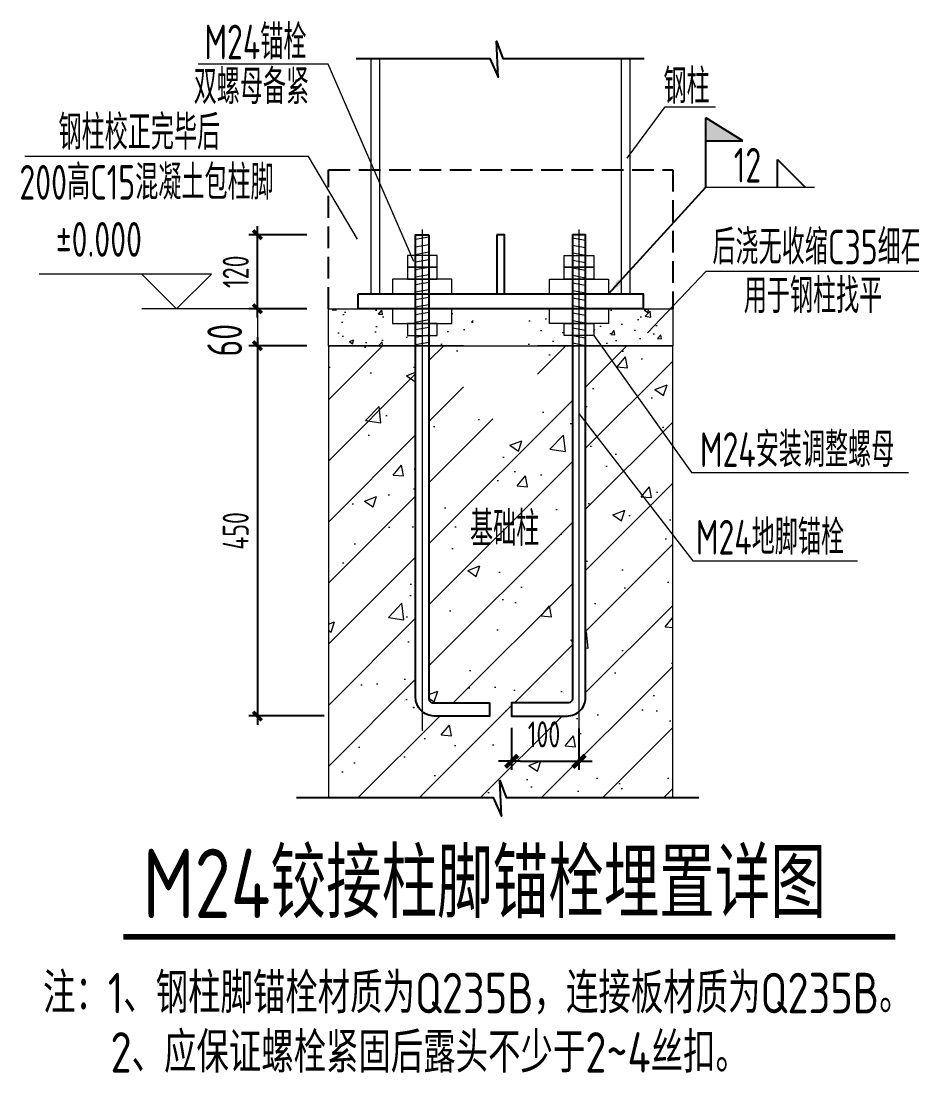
# Model space of a CAD drawing. Extents: x 19118 to 566552, y -1188739 to 92943.
# Drawn here: x 207351 to 222749, y -246135 to -227950 of the extents above; entities that cross this region are included whole.
import ezdxf
from ezdxf.enums import TextEntityAlignment as Align

# ---------------------------------------------------------------- set-up
doc = ezdxf.new("R2010")
doc.units = 0
doc.header["$LTSCALE"] = 1000
doc.header["$MEASUREMENT"] = 0
doc.linetypes.add('DASH', pattern=[0.35, 0.25, -0.1])
doc.linetypes.add('HIDDEN', pattern=[9.525, 6.35, -3.175])
doc.layers.get('0').update_dxf_attribs({"linetype": 'CONTINUOUS'})
doc.layers.get('Defpoints').update_dxf_attribs({"linetype": 'CONTINUOUS'})
for name, color, linetype in [('AXIS', 3, 'CONTINUOUS'), ('BOLT', 2, 'CONTINUOUS'), ('DIM', 3, 'CONTINUOUS'), ('NUM', 7, 'CONTINUOUS'), ('TEXT', 7, 'CONTINUOUS'), ('THIN', 7, 'CONTINUOUS'), ('WELD', 7, 'CONTINUOUS'), ('引线', 9, 'CONTINUOUS'), ('虚线', 5, 'HIDDEN'), ('钢柱', 3, 'CONTINUOUS')]:
    doc.layers.add(name, color=color, linetype=linetype)
for name, color, linetype, lineweight in [('加强板', 3, 'CONTINUOUS', 20), ('填满-深', 8, 'CONTINUOUS', 5), ('砼柱', 7, 'CONTINUOUS', 20)]:
    doc.layers.add(name, color=color, linetype=linetype, lineweight=lineweight)
doc.styles.get("Standard").update_dxf_attribs({"font": 'atssdeng.shx', "bigfont": 'atssdchn.shx'})
doc.styles.add('TSSD_Dimension', font='Tssdeng.shx', dxfattribs={"width": 0.7, "bigfont": 'hztxt.shx'})
doc.styles.add('TSSD_Label', font='tssdeng.shx', dxfattribs={"width": 0.6, "bigfont": 'hztxt.shx'})
doc.styles.add('TSSD_NORM', font='Tssdeng.shx', dxfattribs={"width": 0.65, "bigfont": 'hztxt.shx'})
doc.styles.add('TSSD_Rein', font='atssdeng.shx', dxfattribs={"width": 0.7, "bigfont": 'atssdchn.shx'})
doc.dimstyles.new('TSSD_100_100', dxfattribs={"dimtxt": 300, "dimasz": 100, "dimexe": 100, "dimexo": 250, "dimgap": 100, "dimtad": 1, "dimdec": 0, "dimzin": 0, "dimdsep": 46, "dimtxsty": 'TSSD_Dimension', "dimblk": '_tsdbk', "dimcen": 0, "dimclrt": 7, "dimadec": 0, "dimazin": 0, "dimtfac": 1, "dimtdec": 0, "dimtix": 1, "dimtmove": 2, "dimatfit": 3, "dimldrblk": '_tsdbk', "dimfxl": 250, "dimtolj": 1, "dimtzin": 0, "dimarcsym": 0})
doc.dimstyles.new('TSSD_20_100', dxfattribs={"dimtxt": 300, "dimasz": 100, "dimexe": 100, "dimexo": 250, "dimgap": 100, "dimtad": 1, "dimdec": 0, "dimlfac": 0.2, "dimzin": 0, "dimdsep": 46, "dimtxsty": 'TSSD_Dimension', "dimblk": 'ARCHTICK', "dimcen": 0, "dimdle": 100, "dimclrt": 7, "dimadec": 0, "dimazin": 0, "dimtfac": 1, "dimtdec": 0, "dimtix": 1, "dimtmove": 2, "dimatfit": 3, "dimfxl": 1, "dimtolj": 1, "dimtzin": 0, "dimarcsym": 0})
doc.dimstyles.new('TSSD_LEADER_STYLE_200.0', dxfattribs={"dimtxt": 0.18, "dimasz": 200, "dimexe": 0.18, "dimexo": 0.0625, "dimgap": 0.09, "dimtad": 0, "dimtih": 1, "dimtoh": 1, "dimdec": 4, "dimzin": 0, "dimdsep": 46, "dimtxsty": 'Standard', "dimcen": 0.09, "dimadec": 0, "dimazin": 0, "dimtfac": 1, "dimtdec": 4, "dimtofl": 0, "dimtmove": 0, "dimatfit": 3, "dimfxl": 1, "dimtolj": 1, "dimtzin": 0, "dimarcsym": 0})

# ---------------------------------------------------------------- blocks, each defined once
blk = doc.blocks.new('_ArchTick')
at = {"color": 0, "linetype": 'ByBlock', "const_width": 0.4}
blk.add_lwpolyline([(-0.5, -0.5), (0.5, 0.5)], dxfattribs=at)
blk = doc.blocks.new('*D667')
at = {"layer": 'Defpoints', "color": 0}
for p in [(212760, -137245), (211942, -141511), (212961, -141511)]:
    blk.add_point(p, dxfattribs=at)
at = {"layer": 'DIM', "color": 0, "lineweight": -2}
for p, q in [((211942, -137145), (211942, -141611)), ((212510, -137245), (211842, -137245)), ((212711, -141511), (211842, -141511))]:
    blk.add_line(p, q, dxfattribs=at)
at = {"layer": 'DIM', "color": 0, "lineweight": -2, "xscale": 100, "yscale": 100, "zscale": 100}
for p, rotation in [((211942, -137245), 90), ((211942, -141511), 270)]:
    blk.add_blockref('_ArchTick', p, dxfattribs=dict(at, rotation=rotation))
at = {"layer": 'DIM', "color": 7, "lineweight": 9, "insert": (211692, -139378), "char_height": 300, "attachment_point": 5, "rotation": 90, "style": 'TSSD_Dimension'}
blk.add_mtext('\\A1;450', dxfattribs=at)
blk = doc.blocks.new('*D668')
at = {"layer": 'Defpoints', "color": 0}
for p in [(211942, -135965), (212760, -135965), (212760, -136818)]:
    blk.add_point(p, dxfattribs=at)
at = {"layer": 'DIM', "color": 0, "lineweight": -2}
for p, q in [((211942, -136918), (211942, -135865)), ((212510, -135965), (211842, -135965)), ((212510, -136818), (211842, -136818))]:
    blk.add_line(p, q, dxfattribs=at)
at = {"layer": 'DIM', "color": 0, "lineweight": -2, "xscale": 100, "yscale": 100, "zscale": 100}
for p, rotation in [((211942, -135965), 90), ((211942, -136818), 270)]:
    blk.add_blockref('_ArchTick', p, dxfattribs=dict(at, rotation=rotation))
at = {"layer": 'DIM', "color": 7, "lineweight": 9, "insert": (211692, -136391), "char_height": 300, "attachment_point": 5, "rotation": 90, "style": 'TSSD_Dimension'}
blk.add_mtext('\\A1;120', dxfattribs=at)
blk = doc.blocks.new('_tsdbk')
blk.add_line((-1, 0), (1.5, 0))
at = {"const_width": 0.5}
blk.add_lwpolyline([(-0.7, -0.7), (0.7, 0.7)], dxfattribs=at)
blk = doc.blocks.new('*D669')
at = {"layer": 'Defpoints', "color": 0}
for p in [(214871, -141396), (215647, -141404), (215647, -142033)]:
    blk.add_point(p, dxfattribs=at)
at = {"layer": 'DIM', "color": 0, "lineweight": -2}
for p, q in [((214871, -141646), (214871, -142133)), ((215647, -141654), (215647, -142133)), ((214971, -142033), (215547, -142033))]:
    blk.add_line(p, q, dxfattribs=at)
at = {"layer": 'DIM', "color": 0, "lineweight": -2, "xscale": 100, "yscale": 100, "zscale": 100, "rotation": 180}
blk.add_blockref('_tsdbk', (214871, -142033), dxfattribs=at)
at = {"layer": 'DIM', "color": 0, "lineweight": -2, "xscale": 100, "yscale": 100, "zscale": 100}
blk.add_blockref('_tsdbk', (215647, -142033), dxfattribs=at)
at = {"layer": 'DIM', "color": 7, "lineweight": 9, "insert": (215244, -141723), "char_height": 300, "attachment_point": 5, "style": 'TSSD_Dimension'}
blk.add_mtext('\\A1;100', dxfattribs=at)
blk = doc.blocks.new('_WELD001')
at = {"linetype": 'ByBlock'}
h = blk.add_hatch(color=0, dxfattribs=at)
h.paths.add_polyline_path([(0.8, 1), (0, 1.5), (0, 1)])
edge = h.paths.add_edge_path()
edge.add_line((0, 0), (0, 1.5))
at = {"color": 0, "linetype": 'ByBlock'}
for p, q in [((0, 0), (0, 1.5)), ((0.8, 1), (0, 1.5)), ((0, 1), (0.8, 1))]:
    blk.add_line(p, q, dxfattribs=at)
blk = doc.blocks.new('_WELD004')
at = {"color": 0, "linetype": 'ByBlock'}
for p, q in [((0, 1), (1, 0)), ((0, 0), (0, 1))]:
    blk.add_line(p, q, dxfattribs=at)
blk = doc.blocks.new('新块SDFGSDFGF')
at = {"layer": '填满-深'}
h = blk.add_hatch(dxfattribs=at)
h.set_pattern_fill('_USER', color=256, scale=85.333333, angle=10, style=0, pattern_type=0)
h.set_pattern_definition([(10, (538169.31, -360224.26), (-14.817978, 84.036928), [])])
h.paths.add_polyline_path([(213764.3, -135986.3), (213917.9, -135986.3), (213917.9, -137266.3), (213764.3, -137266.3)])
h = blk.add_hatch(dxfattribs=at)
h.set_pattern_fill('_USER', color=256, scale=85.333333, angle=10, style=0, pattern_type=0)
h.set_pattern_definition([(170, (-108681.11, -360224.26), (14.817978, 84.036928), [])])
h.paths.add_polyline_path([(215723.9, -135986.3), (215570.3, -135986.3), (215570.3, -137266.3), (215723.9, -137266.3)])
h = blk.add_hatch(dxfattribs=at)
h.set_pattern_fill('混凝土', color=256, scale=74.666667, style=0)
h.set_pattern_definition([(50, (143588.44, -79197), (535.5543, -46.855), [56, -616]), (355, (143588.44, -79197), (-103.601, 561.6368), [44.8, -492.8]), (100.4514, (143633.07, -79200.9), (431.9537, 514.7815), [47.5927, -523.5194]), (46.1842, (143588.44, -79047.7), (796.8733, -123.5875), [84, -924]), (96.6356, (143654.85, -79058), (697.8815, 727.3413), [71.389, -785.279]), (351.1842, (143588.4, -79047.7), (697.881, 727.342), [67.2, -739.2]), (21, (143663.1, -79085), (445.6906, -300.6221), [56, -616]), (326, (143663.1, -79085), (181.6754, 541.4454), [44.8, -492.8]), (71.4514, (143700.25, -79110.05), (627.3662, 240.8228), [47.5927, -523.5194]), (37.5, (143588.44, -79197), (9.07936, 248.56074), [0, -486.8267, 0, -500.2667, 0, -494.6667]), (7.5, (143588.44, -79197), (196.42525, 294.4941), [0, -285.2267, 0, -475.6267, 0, -188.5333]), (327.5, (143421.93, -79197), (398.5874, -16.84097), [0, -186.6667, 0, -582.4, 0, -772.8]), (317.5, (143347.27, -79197), (435.4457, 74.745), [0, -242.6667, 0, -386.7733, 0, -548.8])])
h.paths.add_polyline_path([(213670.5, -136988.7), (213499.8, -136988.7), (213499.8, -136818), (212760.1, -136818), (212760.1, -137244.7), (213764.3, -137244.7), (213764.3, -137125.2), (213670.5, -137125.2)])
h.paths.add_polyline_path([(216728.1, -136818), (215988.4, -136818), (215988.4, -136988.7), (215817.7, -136988.7), (215817.7, -137125.2), (215723.9, -137125.2), (215723.9, -137244.7), (216728.1, -137244.7)])
h.paths.add_polyline_path([(213917.9, -137244.7), (214426.6, -137244.7), (214426.6, -136818), (214182.5, -136818), (214182.5, -136988.7), (214011.8, -136988.7), (214011.8, -137125.2), (213917.9, -137125.2)])
h.paths.add_polyline_path([(215061.6, -137244.7), (215570.3, -137244.7), (215570.3, -137125.2), (215476.4, -137125.2), (215476.4, -136988.7), (215305.7, -136988.7), (215305.7, -136818), (215061.6, -136818)])
h = blk.add_hatch(dxfattribs=at)
h.set_pattern_fill('钢筋混凝土', color=256, scale=199.111111, style=0)
h.set_pattern_definition([(45, (143588.44, -79197), (-351.982, 351.982), []), (50, (143588.4, -79197), (1428.145, -124.946), [149.333, -1642.667]), (355, (143588.4, -79197), (-276.27, 1497.698), [119.467, -1314.133]), (100.4514, (143707.5, -79207.4), (1151.876, 1372.75), [126.914, -1396.052]), (46.1842, (143588.4, -78798.8), (2124.996, -329.567), [224, -2464]), (96.6356, (143765.5, -78826.2), (1861.017, 1939.577), [190.37, -2094.077]), (351.1842, (143588.4, -78798.8), (1861.016, 1939.58), [179.2, -1971.2]), (21, (143787.6, -78898.3), (1188.508, -801.659), [149.333, -1642.667]), (326, (143787.6, -78898.3), (484.468, 1443.854), [119.467, -1314.133]), (71.4514, (143886.6, -78965.1), (1672.977, 642.194), [126.914, -1396.052]), (37.5, (143588.44, -79197), (24.2116, 662.8287), [0, -1298.2044, 0, -1334.0444, 0, -1319.111]), (7.5, (143588.44, -79197), (523.8007, 785.3175), [0, -760.6044, 0, -1268.338, 0, -502.7556]), (327.5, (143144.4, -79197), (1062.8998, -44.9093), [0, -497.778, 0, -1553.067, 0, -2060.8]), (317.5, (142945.3, -79197), (1161.1885, 199.32), [0, -647.111, 0, -1031.396, 0, -1463.467])])
h.paths.add_polyline_path([(215570.3, -137244.7), (215170.8, -137244.7), (215170.8, -138087.9), (214317.4, -138087.9), (214317.4, -137770.7), (213917.9, -137932.3), (213917.9, -141315.1, 0.4142136), (213960.6, -141357.7), (214617.7, -141357.7), (214617.7, -141511.3), (213977.7, -141511.3, -0.4142136), (213764.3, -141298), (213764.3, -137994.4), (212760.1, -138400.7), (212760.1, -142451.9), (214658.2, -142451.9), (214753.7, -142666.9), (214734.5, -142252.5), (214809.5, -142451.9), (216728.1, -142451.9), (216728.1, -139331.2), (215723.9, -138117.9), (215723.9, -141298, -0.4142136), (215510.5, -141511.3), (214870.5, -141511.3), (214870.5, -141357.7), (215527.6, -141357.7, 0.4142136), (215570.3, -141315.1)])
h.paths.add_polyline_path([(216728.1, -137244.7), (215723.9, -137244.7), (215723.9, -138117.9), (216728.1, -139331.2)])
h.paths.add_polyline_path([(212760.1, -138400.7), (213764.3, -137994.4), (213764.3, -137244.7), (212760.1, -137244.7)])
h.paths.add_polyline_path([(214317.4, -137244.7), (213917.9, -137244.7), (213917.9, -137932.3), (214317.4, -137770.7)])
h.paths.add_polyline_path([(214995.7, -141498.7), (215481.1, -141498.7), (215481.1, -141834.7), (214995.7, -141834.7)], flags=25)
h.paths.add_polyline_path([(214347.7, -139601.8), (214904.3, -139601.8), (214904.3, -139276.4), (214347.7, -139276.4)], flags=24)
at = {"layer": 'AXIS', "linetype": 'ByBlock', "lineweight": 5, "ltscale": 0.7}
for p, q in [((213841.1, -135904.4), (213841.1, -141680.4)), ((215647.1, -135904.4), (215647.1, -141680.4))]:
    blk.add_line(p, q, dxfattribs=at)
at = {"layer": 'BOLT', "color": 0}
for points in [[(213917.9, -135964.7), (213917.9, -141315.1, 0.4142136), (213960.6, -141357.7), (214617.7, -141357.7), (214617.7, -141511.3), (213977.7, -141511.3, -0.4142136), (213764.3, -141298), (213764.3, -135964.7), (213917.9, -135964.7)], [(215570.3, -135964.7), (215570.3, -141315.1, -0.4142136), (215527.6, -141357.7), (214870.5, -141357.7), (214870.5, -141511.3), (215510.5, -141511.3, 0.4142136), (215723.9, -141298), (215723.9, -135964.7), (215570.3, -135964.7)]]:
    blk.add_lwpolyline(points, format="xyb", dxfattribs=at)
at = {"layer": 'DIM', "lineweight": 9}
for p, q in [((211942.2, -136818), (211942.2, -136718)), ((212510.1, -136818), (211842.2, -136818)), ((211942.2, -136818), (211942.2, -137244.7)), ((212510.1, -137244.7), (211842.2, -137244.7)), ((211942.2, -137244.7), (211942.2, -137344.7))]:
    blk.add_line(p, q, dxfattribs=at)
at = {"layer": 'NUM', "const_width": 66.7}
blk.add_lwpolyline([(219291.5, -144056.5), (210396.3, -144056.5)], dxfattribs=at)
at = {"layer": 'TEXT', "lineweight": 9}
for points in [[(213744.8, -136273), (212755.1, -133999), (211260.4, -133999)], [(216203.1, -135083.3), (216639.9, -134491.1), (217220.6, -134491.1)], [(213093.8, -136015.5), (212530.2, -135064.6), (209262, -135064.6)], [(216437.8, -137095.2), (217113.2, -136385.9), (220696.3, -136385.9)], [(215817.7, -137125.2), (216944.9, -138706.4), (219445.1, -138706.4)], [(215647.1, -138025.1), (216956.9, -139724.2), (218854.8, -139724.2)]]:
    blk.add_lwpolyline(points, dxfattribs=at)
at = {"layer": 'THIN', "lineweight": 5}
for p, q in [((210611.3, -136418), (209426.6, -136418)), ((211011.3, -136818), (210611.3, -136418)), ((211411.3, -136418), (210611.3, -136418)), ((211011.3, -136818), (211411.3, -136418)), ((211942.2, -136818), (210611.3, -136818)), ((211011.3, -136818), (211011.3, -136818))]:
    blk.add_line(p, q, dxfattribs=at)
at = {"layer": 'WELD', "lineweight": 5}
blk.add_line((217107.3, -135416.9), (218359.8, -135416.9), dxfattribs=at)
at = {"layer": '加强板'}
for points in [[(214011.8, -136203.6), (213670.5, -136203.6), (213670.5, -136340.1), (214011.8, -136340.1)], [(215476.4, -136203.6), (215817.7, -136203.6), (215817.7, -136340.1), (215476.4, -136340.1)], [(214011.8, -136340.1), (213670.5, -136340.1), (213670.5, -136476.7), (214011.8, -136476.7)], [(215476.4, -136340.1), (215817.7, -136340.1), (215817.7, -136476.7), (215476.4, -136476.7)], [(214182.5, -136476.7), (213499.8, -136476.7), (213499.8, -136647.3), (214182.5, -136647.3)], [(215305.7, -136476.7), (215988.4, -136476.7), (215988.4, -136647.3), (215305.7, -136647.3)], [(214182.5, -136818), (213499.8, -136818), (213499.8, -136988.7), (214182.5, -136988.7)], [(215305.7, -136818), (215988.4, -136818), (215988.4, -136988.7), (215305.7, -136988.7)], [(214011.8, -136988.7), (213670.5, -136988.7), (213670.5, -137125.2), (214011.8, -137125.2)], [(215476.4, -136988.7), (215817.7, -136988.7), (215817.7, -137125.2), (215476.4, -137125.2)]]:
    blk.add_lwpolyline(points, close=True, dxfattribs=at)
at = {"layer": '引线'}
for points in [[(213078.3, -133934.3), (214619.9, -133934.3), (214715.3, -134149.3), (214696.2, -133734.9), (214771.2, -133934.3), (216399.7, -133934.3)], [(212392.8, -142451.9), (214658.2, -142451.9), (214753.7, -142666.9), (214734.5, -142252.5), (214809.5, -142451.9), (217029.2, -142451.9)]]:
    blk.add_lwpolyline(points, dxfattribs=at)
at = {"layer": '砼柱', "lineweight": 5}
for p, q in [((212760.1, -137244.7), (212760.1, -142451.9)), ((216728.1, -142451.9), (216728.1, -137244.7))]:
    blk.add_line(p, q, dxfattribs=at)
at = {"layer": '砼柱'}
for points in [[(214317.4, -137244.7), (212760.1, -137244.7), (212760.1, -136818), (216728.1, -136818), (216728.1, -137244.7), (215170.8, -137244.7)], [(212760.1, -137244.7), (214363.1, -137244.7), (214363.1, -137244.7), (215125.1, -137244.7), (215125.1, -137244.7), (216728.1, -137244.7)]]:
    blk.add_lwpolyline(points, dxfattribs=at)
at = {"layer": '虚线', "linetype": 'DASH'}
blk.add_lwpolyline([(212760.1, -136818), (212760.1, -135218), (216728.1, -135218), (216728.1, -136818)], dxfattribs=at)
at = {"layer": '钢柱', "lineweight": 5}
for p, q in [((213250.8, -136647.3), (213250.8, -133934.3)), ((213353.2, -136647.3), (213353.2, -133934.3)), ((216135, -136647.3), (216135, -133934.3)), ((216237.4, -136647.3), (216237.4, -133934.3))]:
    blk.add_line(p, q, dxfattribs=at)
at = {"layer": '钢柱'}
for points in [[(214701.4, -135964.7), (214701.4, -136647.3), (214786.8, -136647.3), (214786.8, -135964.7)], [(213101.4, -136647.3), (216386.8, -136647.3), (216386.8, -136818), (213101.4, -136818)]]:
    blk.add_lwpolyline(points, close=True, dxfattribs=at)
at = {"layer": 'DIM', "lineweight": 9, "xscale": 100, "yscale": 100, "zscale": 100}
for p, rotation in [((211942.2, -136818), 270), ((211942.2, -137244.7), 90)]:
    blk.add_blockref('_ArchTick', p, dxfattribs=dict(at, rotation=rotation))
at = {"layer": 'WELD'}
for name, p, xscale, yscale, zscale in [('_WELD001', (217107.3, -135416.9), 533.3333333332557, 533.3333333333139, 533.3333333333333), ('_WELD004', (217933.2, -135416.9), 320, 320, 319.9999999999999)]:
    blk.add_blockref(name, p, dxfattribs=dict(at, xscale=xscale, yscale=yscale, zscale=zscale))
at = {"layer": 'DIM', "color": 7, "style": 'TSSD_Dimension', "width": 0.7}
blk.add_text('60', height=400, rotation=90, dxfattribs=at).set_placement((211765.4, -137368.8))
at = {"layer": 'TEXT', "lineweight": 5, "style": 'TSSD_Rein', "width": 0.7}
for s, p in [('M24锚栓', (211330.7, -133943.4)), ('双螺母备紧', (211207.8, -134458.3)), ('钢柱', (216621.1, -134452.6)), ('钢柱校正完毕后', (209650.3, -134985.3)), ('12', (217430.3, -135363.5)), ('200高C15混凝土包柱脚', (209199.2, -135560.8)), ('后浇无收缩C35细石混凝土', (217184.5, -136306.2)), ('用于钢柱找平', (217545.8, -136868.9)), ('M24安装调整螺母', (217040.3, -138641.3)), ('基础柱', (214392, -139552.8)), ('M24地脚锚栓', (216993.5, -139650.4))]:
    blk.add_text(s, height=400, dxfattribs=at).set_placement(p)
at = {"layer": 'TEXT', "lineweight": 5, "style": 'TSSD_Label', "width": 0.7}
blk.add_text('%%p0.000', height=400, dxfattribs=at).set_placement((210611.3, -136338), align=Align.BOTTOM_RIGHT)
at = {"layer": 'TEXT', "lineweight": 5, "style": 'TSSD_Label', "width": 0.8}
blk.add_text('M24铰接柱脚锚栓埋置详图', height=800, dxfattribs=at).set_placement((214556.9, -143840.6), align=Align.CENTER)
at = {"layer": 'TEXT', "color": 0, "lineweight": 5, "style": 'TSSD_NORM', "width": 0.8}
for s, p in [('注：1、钢柱脚锚栓材质为Q235B，连接板材质为Q235B。', (209471.6, -144937.2)), ('2、应保证螺栓紧固后露头不少于2~4丝扣。', (210249.3, -145621, -64))]:
    blk.add_text(s, height=466.667, dxfattribs=at).set_placement(p)
at = {"layer": 'DIM', "lineweight": 9}
for base, p1, p2, text, picture, middle in [((211942.2, -135964.7), (212760.1, -136818), (212760.1, -135964.7), '120', '*D668', (211692.2, -136391.3)), ((211942.2, -141511.3), (212760.1, -137244.7), (212960.6, -141511.3), '450', '*D667', (211692.2, -139378))]:
    dim = blk.add_linear_dim(base=base, p1=p1, p2=p2, angle=90, text=text, dimstyle='TSSD_20_100', dxfattribs=at)
    dim.commit()
    dim.dimension.update_dxf_attribs({"geometry": picture, "text_midpoint": middle})
dim = blk.add_linear_dim(base=(215647.1, -142032.8), p1=(214870.5, -141396.2), p2=(215647.1, -141404.4), text='100', dimstyle='TSSD_100_100', dxfattribs=at)
dim.commit()
dim.dimension.update_dxf_attribs({"geometry": '*D669', "text_midpoint": (215243.8, -141723.4), "dimtype": 128})
at = {"layer": 'WELD', "lineweight": 5}
blk.add_leader([(215988.4, -136647.3), (217107.3, -135416.9)], dimstyle='TSSD_LEADER_STYLE_200.0', dxfattribs=at)

msp = doc.modelspace()

# ---------------------------------------------------------------- block references
at = {"xscale": 1.5, "yscale": 1.5, "zscale": 1.5}
msp.add_blockref('新块SDFGSDFGF', (-106476.22, -27697.8, 32), dxfattribs=at)

doc.saveas('drawing.dxf')
